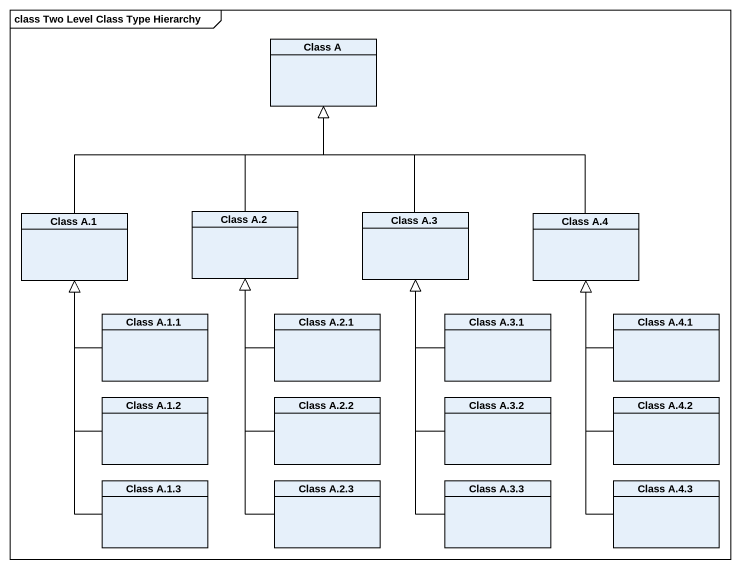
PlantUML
@startuml
mainframe class Two Level Class Type Hierarchy
hide circle
hide empty members
class "Class A" as Class_A
class "Class A.1" as Class_A_1
class "Class A.2" as Class_A_2
class "Class A.3" as Class_A_3
class "Class A.4" as Class_A_4
class "Class A.1.1" as Class_A_1_1
class "Class A.2.1" as Class_A_2_1
class "Class A.3.1" as Class_A_3_1
class "Class A.4.1" as Class_A_4_1
class "Class A.1.2" as Class_A_1_2
class "Class A.2.2" as Class_A_2_2
class "Class A.3.2" as Class_A_3_2
class "Class A.4.2" as Class_A_4_2
class "Class A.1.3" as Class_A_1_3
class "Class A.2.3" as Class_A_2_3
class "Class A.3.3" as Class_A_3_3
class "Class A.4.3" as Class_A_4_3
Class_A_1 -up-|> Class_A
Class_A_2 -up-|> Class_A
Class_A_3 -up-|> Class_A
Class_A_4 -up-|> Class_A
Class_A_1_1 -up-|> Class_A_1
Class_A_2_1 -up-|> Class_A_2
Class_A_3_1 -up-|> Class_A_3
Class_A_4_1 -up-|> Class_A_4
Class_A_1_2 -up-|> Class_A_1
Class_A_2_2 -up-|> Class_A_2
Class_A_3_2 -up-|> Class_A_3
Class_A_4_2 -up-|> Class_A_4
Class_A_1_3 -up-|> Class_A_1
Class_A_2_3 -up-|> Class_A_2
Class_A_3_3 -up-|> Class_A_3
Class_A_4_3 -up-|> Class_A_4
@enduml
